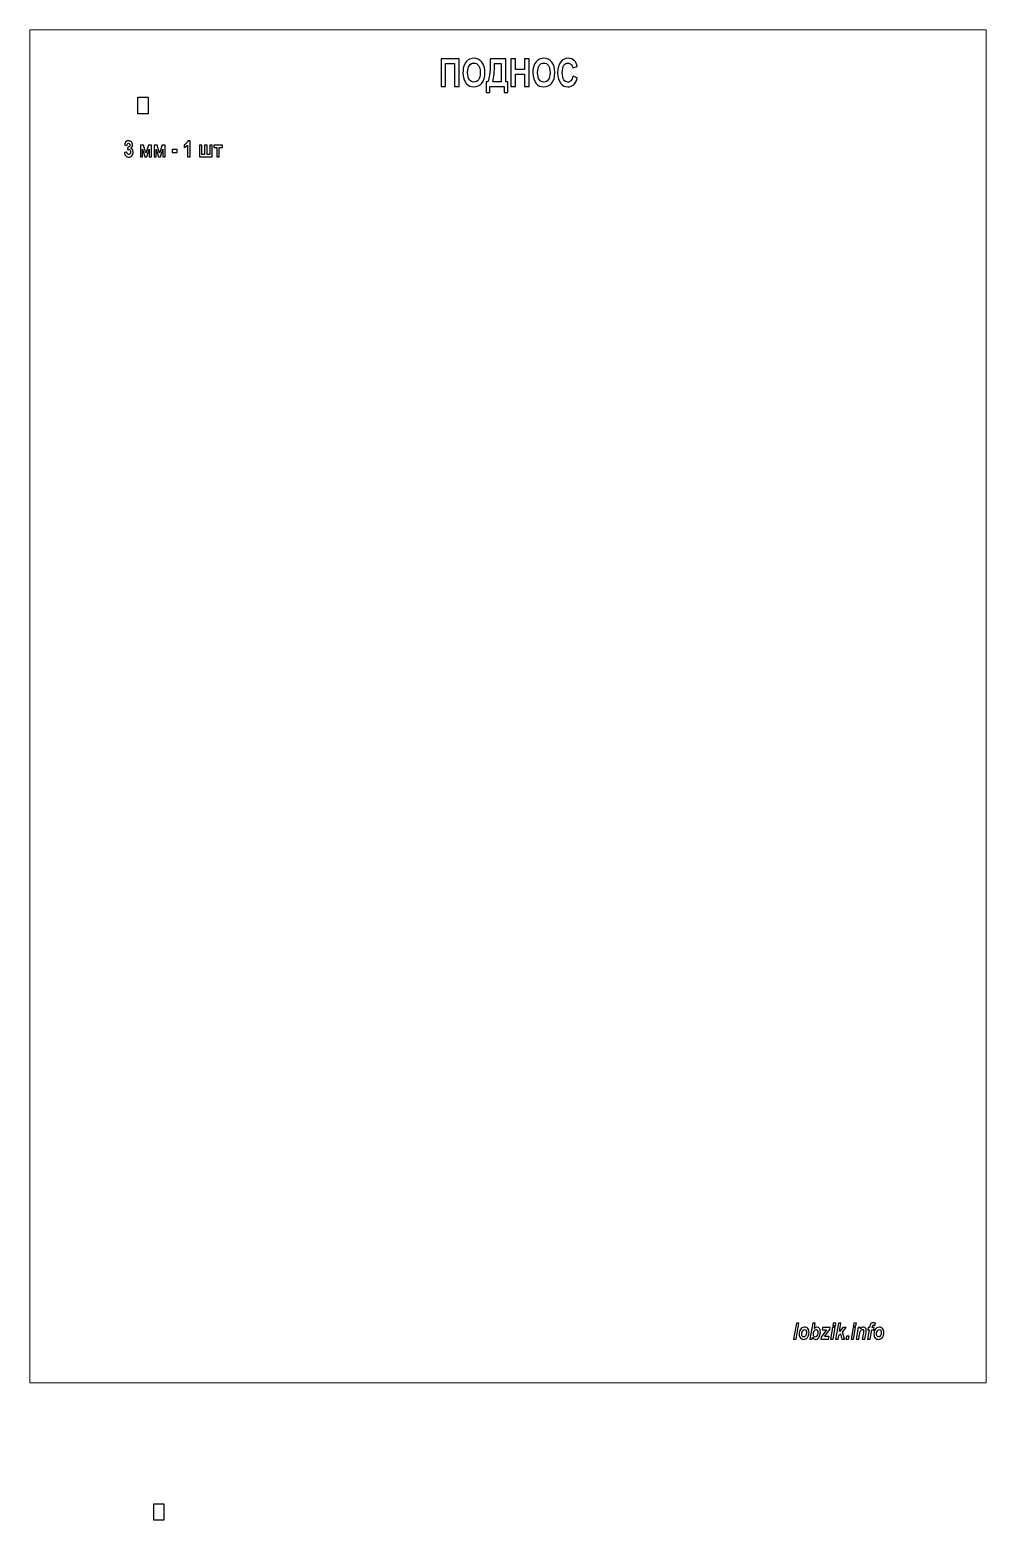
# Model space of a CAD drawing. Header units: centimetres. Extents: x -48.8 to 50.1, y -17.9 to 14.9.
# Drawn here: x -10.5 to 10.5, y -17.86 to 14.85 of the extents above; entities that cross this region are included whole.
import ezdxf

# ---------------------------------------------------------------- set-up
doc = ezdxf.new("R2010")
doc.units = ezdxf.units.CM
doc.header["$MEASUREMENT"] = 0
doc.header["$XCLIPFRAME"] = 0
doc.layers.add('layer 1', color=7, linetype='Continuous')
picture_1 = doc.add_image_def('image1.jpg', size_in_pixel=(1155, 1887))
picture_2 = doc.add_image_def('image2.jpg', size_in_pixel=(1155, 1874))

msp = doc.modelspace()

# ---------------------------------------------------------------- linework, layer by layer
at = {"layer": 'layer 1', "color": 250, "lineweight": 9}
msp.add_lwpolyline([(-10.49995, -14.84998), (10.50005, -14.84998), (10.50005, 14.85002), (-10.49995, 14.85002), (-10.49995, -14.84998)], close=True, dxfattribs=at)
at = {"layer": 'layer 1', "color": 250}
for points, knots in [([(-1.36987, 13.60807), (-1.36987, 13.60807), (-1.46991, 13.60807), (-1.46991, 13.60807), (-1.46991, 13.60807), (-1.46991, 13.60807), (-1.46991, 14.21414), (-1.46991, 14.21414), (-1.46991, 14.21414), (-1.46991, 14.21414), (-1.07297, 14.21414), (-1.07297, 14.21414), (-1.07297, 14.21414), (-1.07297, 14.21414), (-1.07297, 13.60807), (-1.07297, 13.60807), (-1.07297, 13.60807), (-1.07297, 13.60807), (-1.17259, 13.60807), (-1.17259, 13.60807), (-1.17259, 13.60807), (-1.17259, 13.60807), (-1.17259, 14.11197), (-1.17259, 14.11197), (-1.17259, 14.11197), (-1.17259, 14.11197), (-1.36987, 14.11197), (-1.36987, 14.11197), (-1.36987, 14.11197), (-1.36987, 14.11197), (-1.36987, 13.60807), (-1.36987, 13.60807)], [0, 0, 0, 0, 0.125, 0.125, 0.125, 0.125, 0.25, 0.25, 0.25, 0.25, 0.375, 0.375, 0.375, 0.375, 0.5, 0.5, 0.5, 0.5, 0.625, 0.625, 0.625, 0.625, 0.75, 0.75, 0.75, 0.75, 0.875, 0.875, 0.875, 0.875, 1, 1, 1, 1]), ([(-0.98986, 13.90736), (-0.98986, 13.97961), (-0.97928, 14.03902), (-0.95783, 14.08573), (-0.95783, 14.08573), (-0.93652, 14.13243), (-0.90858, 14.16729), (-0.87415, 14.19015), (-0.87415, 14.19015), (-0.83972, 14.21301), (-0.79795, 14.22444), (-0.74884, 14.22444), (-0.74884, 14.22444), (-0.67772, 14.22444), (-0.61987, 14.19735), (-0.575, 14.14302), (-0.575, 14.14302), (-0.53026, 14.08869), (-0.50783, 14.01136), (-0.50783, 13.91103), (-0.50783, 13.91103), (-0.50783, 13.80972), (-0.53153, 13.73041), (-0.57895, 13.6734), (-0.57895, 13.6734), (-0.62057, 13.62289), (-0.67702, 13.59777), (-0.74842, 13.59777), (-0.74842, 13.59777), (-0.82039, 13.59777), (-0.87711, 13.62275), (-0.91874, 13.67256), (-0.91874, 13.67256), (-0.96615, 13.72957), (-0.98986, 13.80788), (-0.98986, 13.90736)], [0, 0, 0, 0, 0.11111111, 0.11111111, 0.11111111, 0.11111111, 0.22222222, 0.22222222, 0.22222222, 0.22222222, 0.33333333, 0.33333333, 0.33333333, 0.33333333, 0.44444444, 0.44444444, 0.44444444, 0.44444444, 0.55555556, 0.55555556, 0.55555556, 0.55555556, 0.66666667, 0.66666667, 0.66666667, 0.66666667, 0.77777778, 0.77777778, 0.77777778, 0.77777778, 0.88888889, 0.88888889, 0.88888889, 0.88888889, 1, 1, 1, 1]), ([(-0.88657, 13.91146), (-0.88657, 13.84175), (-0.8733, 13.78954), (-0.84691, 13.75468), (-0.84691, 13.75468), (-0.82039, 13.71983), (-0.78765, 13.70233), (-0.74842, 13.70233), (-0.74842, 13.70233), (-0.70905, 13.70233), (-0.67645, 13.71969), (-0.65049, 13.75426), (-0.65049, 13.75426), (-0.62453, 13.78883), (-0.61168, 13.84189), (-0.61168, 13.91357), (-0.61168, 13.91357), (-0.61168, 13.98385), (-0.62424, 14.03577), (-0.6495, 14.0695), (-0.6495, 14.0695), (-0.67462, 14.10308), (-0.70764, 14.11988), (-0.74842, 14.11988), (-0.74842, 14.11988), (-0.7892, 14.11988), (-0.8225, 14.10294), (-0.84804, 14.06908), (-0.84804, 14.06908), (-0.87373, 14.03507), (-0.88657, 13.98258), (-0.88657, 13.91146)], [0, 0, 0, 0, 0.125, 0.125, 0.125, 0.125, 0.25, 0.25, 0.25, 0.25, 0.375, 0.375, 0.375, 0.375, 0.5, 0.5, 0.5, 0.5, 0.625, 0.625, 0.625, 0.625, 0.75, 0.75, 0.75, 0.75, 0.875, 0.875, 0.875, 0.875, 1, 1, 1, 1]), ([(-0.04654, 13.71066), (-0.04654, 13.71066), (-0.0035, 13.71066), (-0.0035, 13.71066), (-0.0035, 13.71066), (-0.0035, 13.71066), (-0.0035, 13.47613), (-0.0035, 13.47613), (-0.0035, 13.47613), (-0.0035, 13.47613), (-0.08577, 13.47613), (-0.08577, 13.47613), (-0.08577, 13.47613), (-0.08577, 13.47613), (-0.08577, 13.60807), (-0.08577, 13.60807), (-0.08577, 13.60807), (-0.08577, 13.60807), (-0.3996, 13.60807), (-0.3996, 13.60807), (-0.3996, 13.60807), (-0.3996, 13.60807), (-0.3996, 13.47613), (-0.3996, 13.47613), (-0.3996, 13.47613), (-0.3996, 13.47613), (-0.48186, 13.47613), (-0.48186, 13.47613), (-0.48186, 13.47613), (-0.48186, 13.47613), (-0.48186, 13.71066), (-0.48186, 13.71066), (-0.48186, 13.71066), (-0.48186, 13.71066), (-0.44052, 13.71066), (-0.44052, 13.71066), (-0.44052, 13.71066), (-0.42429, 13.75299), (-0.41173, 13.80435), (-0.40284, 13.86433), (-0.40284, 13.86433), (-0.39409, 13.92444), (-0.38958, 14.01404), (-0.38958, 14.13314), (-0.38958, 14.13314), (-0.38958, 14.13314), (-0.38958, 14.21414), (-0.38958, 14.21414), (-0.38958, 14.21414), (-0.38958, 14.21414), (-0.04654, 14.21414), (-0.04654, 14.21414), (-0.04654, 14.21414), (-0.04654, 14.21414), (-0.04654, 13.71066), (-0.04654, 13.71066)], [0, 0, 0, 0, 0.07142857, 0.07142857, 0.07142857, 0.07142857, 0.14285714, 0.14285714, 0.14285714, 0.14285714, 0.21428571, 0.21428571, 0.21428571, 0.21428571, 0.28571429, 0.28571429, 0.28571429, 0.28571429, 0.35714286, 0.35714286, 0.35714286, 0.35714286, 0.42857143, 0.42857143, 0.42857143, 0.42857143, 0.5, 0.5, 0.5, 0.5, 0.57142857, 0.57142857, 0.57142857, 0.57142857, 0.64285714, 0.64285714, 0.64285714, 0.64285714, 0.71428571, 0.71428571, 0.71428571, 0.71428571, 0.78571429, 0.78571429, 0.78571429, 0.78571429, 0.85714286, 0.85714286, 0.85714286, 0.85714286, 0.92857143, 0.92857143, 0.92857143, 0.92857143, 1, 1, 1, 1]), ([(-0.14659, 14.11197), (-0.14659, 14.11197), (-0.29461, 14.11197), (-0.29461, 14.11197), (-0.29461, 14.11197), (-0.29461, 13.93319), (-0.30816, 13.79927), (-0.33553, 13.71066), (-0.33553, 13.71066), (-0.33553, 13.71066), (-0.14659, 13.71066), (-0.14659, 13.71066), (-0.14659, 13.71066), (-0.14659, 13.71066), (-0.14659, 14.11197), (-0.14659, 14.11197)], [0, 0, 0, 0, 0.25, 0.25, 0.25, 0.25, 0.5, 0.5, 0.5, 0.5, 0.75, 0.75, 0.75, 0.75, 1, 1, 1, 1]), ([(0.06508, 13.60807), (0.06508, 13.60807), (0.06508, 14.21414), (0.06508, 14.21414), (0.06508, 14.21414), (0.06508, 14.21414), (0.16513, 14.21414), (0.16513, 14.21414), (0.16513, 14.21414), (0.16513, 14.21414), (0.16513, 13.97566), (0.16513, 13.97566), (0.16513, 13.97566), (0.16513, 13.97566), (0.36198, 13.97566), (0.36198, 13.97566), (0.36198, 13.97566), (0.36198, 13.97566), (0.36198, 14.21414), (0.36198, 14.21414), (0.36198, 14.21414), (0.36198, 14.21414), (0.46245, 14.21414), (0.46245, 14.21414), (0.46245, 14.21414), (0.46245, 14.21414), (0.46245, 13.60807), (0.46245, 13.60807), (0.46245, 13.60807), (0.46245, 13.60807), (0.36198, 13.60807), (0.36198, 13.60807), (0.36198, 13.60807), (0.36198, 13.60807), (0.36198, 13.87307), (0.36198, 13.87307), (0.36198, 13.87307), (0.36198, 13.87307), (0.16513, 13.87307), (0.16513, 13.87307), (0.16513, 13.87307), (0.16513, 13.87307), (0.16513, 13.60807), (0.16513, 13.60807), (0.16513, 13.60807), (0.16513, 13.60807), (0.06508, 13.60807), (0.06508, 13.60807)], [0, 0, 0, 0, 0.08333333, 0.08333333, 0.08333333, 0.08333333, 0.16666667, 0.16666667, 0.16666667, 0.16666667, 0.25, 0.25, 0.25, 0.25, 0.33333333, 0.33333333, 0.33333333, 0.33333333, 0.41666667, 0.41666667, 0.41666667, 0.41666667, 0.5, 0.5, 0.5, 0.5, 0.58333333, 0.58333333, 0.58333333, 0.58333333, 0.66666667, 0.66666667, 0.66666667, 0.66666667, 0.75, 0.75, 0.75, 0.75, 0.83333333, 0.83333333, 0.83333333, 0.83333333, 0.91666667, 0.91666667, 0.91666667, 0.91666667, 1, 1, 1, 1]), ([(0.54598, 13.90736), (0.54598, 13.97961), (0.55656, 14.03902), (0.57801, 14.08573), (0.57801, 14.08573), (0.59932, 14.13243), (0.62726, 14.16729), (0.66169, 14.19015), (0.66169, 14.19015), (0.69612, 14.21301), (0.73789, 14.22444), (0.787, 14.22444), (0.787, 14.22444), (0.85812, 14.22444), (0.91597, 14.19735), (0.96084, 14.14302), (0.96084, 14.14302), (1.00558, 14.08869), (1.02801, 14.01136), (1.02801, 13.91103), (1.02801, 13.91103), (1.02801, 13.80972), (1.00431, 13.73041), (0.95689, 13.6734), (0.95689, 13.6734), (0.91527, 13.62289), (0.85882, 13.59777), (0.78742, 13.59777), (0.78742, 13.59777), (0.71545, 13.59777), (0.65873, 13.62275), (0.6171, 13.67256), (0.6171, 13.67256), (0.56969, 13.72957), (0.54598, 13.80788), (0.54598, 13.90736)], [0, 0, 0, 0, 0.11111111, 0.11111111, 0.11111111, 0.11111111, 0.22222222, 0.22222222, 0.22222222, 0.22222222, 0.33333333, 0.33333333, 0.33333333, 0.33333333, 0.44444444, 0.44444444, 0.44444444, 0.44444444, 0.55555556, 0.55555556, 0.55555556, 0.55555556, 0.66666667, 0.66666667, 0.66666667, 0.66666667, 0.77777778, 0.77777778, 0.77777778, 0.77777778, 0.88888889, 0.88888889, 0.88888889, 0.88888889, 1, 1, 1, 1]), ([(0.64927, 13.91146), (0.64927, 13.84175), (0.66254, 13.78954), (0.68893, 13.75468), (0.68893, 13.75468), (0.71545, 13.71983), (0.74819, 13.70233), (0.78742, 13.70233), (0.78742, 13.70233), (0.82679, 13.70233), (0.85939, 13.71969), (0.88535, 13.75426), (0.88535, 13.75426), (0.91131, 13.78883), (0.92416, 13.84189), (0.92416, 13.91357), (0.92416, 13.91357), (0.92416, 13.98385), (0.9116, 14.03577), (0.88634, 14.0695), (0.88634, 14.0695), (0.86122, 14.10308), (0.8282, 14.11988), (0.78742, 14.11988), (0.78742, 14.11988), (0.74664, 14.11988), (0.71334, 14.10294), (0.6878, 14.06908), (0.6878, 14.06908), (0.66211, 14.03507), (0.64927, 13.98258), (0.64927, 13.91146)], [0, 0, 0, 0, 0.125, 0.125, 0.125, 0.125, 0.25, 0.25, 0.25, 0.25, 0.375, 0.375, 0.375, 0.375, 0.5, 0.5, 0.5, 0.5, 0.625, 0.625, 0.625, 0.625, 0.75, 0.75, 0.75, 0.75, 0.875, 0.875, 0.875, 0.875, 1, 1, 1, 1]), ([(1.42439, 13.83088), (1.42439, 13.83088), (1.52162, 13.79335), (1.52162, 13.79335), (1.52162, 13.79335), (1.50638, 13.72547), (1.48126, 13.67594), (1.44598, 13.64462), (1.44598, 13.64462), (1.4107, 13.61343), (1.36724, 13.59777), (1.31574, 13.59777), (1.31574, 13.59777), (1.25097, 13.59777), (1.19847, 13.62275), (1.15826, 13.67256), (1.15826, 13.67256), (1.11183, 13.73013), (1.08869, 13.80788), (1.08869, 13.90567), (1.08869, 13.90567), (1.08869, 14.0091), (1.11197, 14.08996), (1.15868, 14.14838), (1.15868, 14.14838), (1.19918, 14.19904), (1.25351, 14.22444), (1.32194, 14.22444), (1.32194, 14.22444), (1.37754, 14.22444), (1.42411, 14.20539), (1.46164, 14.16743), (1.46164, 14.16743), (1.48831, 14.14034), (1.50793, 14.10026), (1.52035, 14.04706), (1.52035, 14.04706), (1.52035, 14.04706), (1.42114, 14.01814), (1.42114, 14.01814), (1.42114, 14.01814), (1.41479, 14.05101), (1.40224, 14.07613), (1.38333, 14.09363), (1.38333, 14.09363), (1.36442, 14.11113), (1.34212, 14.11988), (1.31658, 14.11988), (1.31658, 14.11988), (1.27989, 14.11988), (1.24998, 14.10393), (1.22684, 14.0719), (1.22684, 14.0719), (1.20369, 14.04001), (1.19212, 13.98723), (1.19212, 13.91357), (1.19212, 13.91357), (1.19212, 13.83723), (1.20341, 13.78291), (1.22599, 13.75073), (1.22599, 13.75073), (1.24857, 13.71842), (1.27792, 13.70233), (1.31404, 13.70233), (1.31404, 13.70233), (1.34057, 13.70233), (1.36343, 13.71263), (1.38262, 13.73309), (1.38262, 13.73309), (1.40195, 13.7537), (1.41592, 13.78629), (1.42439, 13.83088)], [0, 0, 0, 0, 0.05555556, 0.05555556, 0.05555556, 0.05555556, 0.11111111, 0.11111111, 0.11111111, 0.11111111, 0.16666667, 0.16666667, 0.16666667, 0.16666667, 0.22222222, 0.22222222, 0.22222222, 0.22222222, 0.27777778, 0.27777778, 0.27777778, 0.27777778, 0.33333333, 0.33333333, 0.33333333, 0.33333333, 0.38888889, 0.38888889, 0.38888889, 0.38888889, 0.44444444, 0.44444444, 0.44444444, 0.44444444, 0.5, 0.5, 0.5, 0.5, 0.55555556, 0.55555556, 0.55555556, 0.55555556, 0.61111111, 0.61111111, 0.61111111, 0.61111111, 0.66666667, 0.66666667, 0.66666667, 0.66666667, 0.72222222, 0.72222222, 0.72222222, 0.72222222, 0.77777778, 0.77777778, 0.77777778, 0.77777778, 0.83333333, 0.83333333, 0.83333333, 0.83333333, 0.88888889, 0.88888889, 0.88888889, 0.88888889, 0.94444444, 0.94444444, 0.94444444, 0.94444444, 1, 1, 1, 1]), ([(-8.42374, 12.15517), (-8.42374, 12.15517), (-8.36999, 12.16307), (-8.36999, 12.16307), (-8.36999, 12.16307), (-8.36859, 12.14636), (-8.36398, 12.1336), (-8.35624, 12.1248), (-8.35624, 12.1248), (-8.3485, 12.11591), (-8.33945, 12.11146), (-8.32899, 12.11146), (-8.32899, 12.11146), (-8.31755, 12.11146), (-8.30792, 12.11673), (-8.30002, 12.12718), (-8.30002, 12.12718), (-8.2922, 12.13764), (-8.28825, 12.15213), (-8.28825, 12.17056), (-8.28825, 12.17056), (-8.28825, 12.18777), (-8.29203, 12.20127), (-8.29961, 12.21106), (-8.29961, 12.21106), (-8.3071, 12.22086), (-8.31632, 12.2258), (-8.3271, 12.2258), (-8.3271, 12.2258), (-8.33418, 12.2258), (-8.34258, 12.22415), (-8.35237, 12.22078), (-8.35237, 12.22078), (-8.35237, 12.22078), (-8.34636, 12.27593), (-8.34636, 12.27593), (-8.34636, 12.27593), (-8.33204, 12.27568), (-8.32068, 12.27947), (-8.31237, 12.28754), (-8.31237, 12.28754), (-8.30414, 12.2956), (-8.30002, 12.30688), (-8.30002, 12.32153), (-8.30002, 12.32153), (-8.30002, 12.3338), (-8.30307, 12.34335), (-8.30899, 12.35026), (-8.30899, 12.35026), (-8.31492, 12.35718), (-8.32257, 12.36063), (-8.33188, 12.36063), (-8.33188, 12.36063), (-8.34118, 12.36063), (-8.34933, 12.3566), (-8.35616, 12.3487), (-8.35616, 12.3487), (-8.36299, 12.34071), (-8.36703, 12.32894), (-8.36834, 12.31338), (-8.36834, 12.31338), (-8.36834, 12.31338), (-8.41971, 12.32392), (-8.41971, 12.32392), (-8.41971, 12.32392), (-8.41436, 12.35627), (-8.40399, 12.37973), (-8.38859, 12.39438), (-8.38859, 12.39438), (-8.37312, 12.40904), (-8.35369, 12.41636), (-8.33023, 12.41636), (-8.33023, 12.41636), (-8.30381, 12.41636), (-8.2829, 12.4069), (-8.26742, 12.38813), (-8.26742, 12.38813), (-8.25186, 12.36928), (-8.24413, 12.34845), (-8.24413, 12.32565), (-8.24413, 12.32565), (-8.24413, 12.31017), (-8.24758, 12.29626), (-8.25458, 12.28391), (-8.25458, 12.28391), (-8.26158, 12.27157), (-8.27211, 12.2607), (-8.28611, 12.2514), (-8.28611, 12.2514), (-8.26981, 12.24704), (-8.25664, 12.23749), (-8.24643, 12.22267), (-8.24643, 12.22267), (-8.23622, 12.20785), (-8.23112, 12.18941), (-8.23112, 12.16719), (-8.23112, 12.16719), (-8.23112, 12.13492), (-8.24067, 12.10817), (-8.25993, 12.08701), (-8.25993, 12.08701), (-8.27911, 12.06586), (-8.302, 12.05532), (-8.3285, 12.05532), (-8.3285, 12.05532), (-8.35394, 12.05532), (-8.37542, 12.06421), (-8.39304, 12.08207), (-8.39304, 12.08207), (-8.41065, 12.09994), (-8.42086, 12.1243), (-8.42374, 12.15517)], [0, 0, 0, 0, 0.03571429, 0.03571429, 0.03571429, 0.03571429, 0.07142857, 0.07142857, 0.07142857, 0.07142857, 0.10714286, 0.10714286, 0.10714286, 0.10714286, 0.14285714, 0.14285714, 0.14285714, 0.14285714, 0.17857143, 0.17857143, 0.17857143, 0.17857143, 0.21428571, 0.21428571, 0.21428571, 0.21428571, 0.25, 0.25, 0.25, 0.25, 0.28571429, 0.28571429, 0.28571429, 0.28571429, 0.32142857, 0.32142857, 0.32142857, 0.32142857, 0.35714286, 0.35714286, 0.35714286, 0.35714286, 0.39285714, 0.39285714, 0.39285714, 0.39285714, 0.42857143, 0.42857143, 0.42857143, 0.42857143, 0.46428571, 0.46428571, 0.46428571, 0.46428571, 0.5, 0.5, 0.5, 0.5, 0.53571429, 0.53571429, 0.53571429, 0.53571429, 0.57142857, 0.57142857, 0.57142857, 0.57142857, 0.60714286, 0.60714286, 0.60714286, 0.60714286, 0.64285714, 0.64285714, 0.64285714, 0.64285714, 0.67857143, 0.67857143, 0.67857143, 0.67857143, 0.71428571, 0.71428571, 0.71428571, 0.71428571, 0.75, 0.75, 0.75, 0.75, 0.78571429, 0.78571429, 0.78571429, 0.78571429, 0.82142857, 0.82142857, 0.82142857, 0.82142857, 0.85714286, 0.85714286, 0.85714286, 0.85714286, 0.89285714, 0.89285714, 0.89285714, 0.89285714, 0.92857143, 0.92857143, 0.92857143, 0.92857143, 0.96428571, 0.96428571, 0.96428571, 0.96428571, 1, 1, 1, 1]), ([(-8.07052, 12.06133), (-8.07052, 12.06133), (-8.07052, 12.31717), (-8.07052, 12.31717), (-8.07052, 12.31717), (-8.07052, 12.31717), (-8.00129, 12.31717), (-8.00129, 12.31717), (-8.00129, 12.31717), (-8.00129, 12.31717), (-7.94943, 12.13895), (-7.94943, 12.13895), (-7.94943, 12.13895), (-7.94943, 12.13895), (-7.89667, 12.31717), (-7.89667, 12.31717), (-7.89667, 12.31717), (-7.89667, 12.31717), (-7.82793, 12.31717), (-7.82793, 12.31717), (-7.82793, 12.31717), (-7.82793, 12.31717), (-7.82793, 12.06133), (-7.82793, 12.06133), (-7.82793, 12.06133), (-7.82793, 12.06133), (-7.87592, 12.06133), (-7.87592, 12.06133), (-7.87592, 12.06133), (-7.87592, 12.06133), (-7.87592, 12.22967), (-7.87592, 12.22967), (-7.87592, 12.22967), (-7.87592, 12.22967), (-7.92679, 12.06133), (-7.92679, 12.06133), (-7.92679, 12.06133), (-7.92679, 12.06133), (-7.97429, 12.06133), (-7.97429, 12.06133), (-7.97429, 12.06133), (-7.97429, 12.06133), (-8.02253, 12.22967), (-8.02253, 12.22967), (-8.02253, 12.22967), (-8.02253, 12.22967), (-8.02253, 12.06133), (-8.02253, 12.06133), (-8.02253, 12.06133), (-8.02253, 12.06133), (-8.07052, 12.06133), (-8.07052, 12.06133)], [0, 0, 0, 0, 0.07692308, 0.07692308, 0.07692308, 0.07692308, 0.15384615, 0.15384615, 0.15384615, 0.15384615, 0.23076923, 0.23076923, 0.23076923, 0.23076923, 0.30769231, 0.30769231, 0.30769231, 0.30769231, 0.38461538, 0.38461538, 0.38461538, 0.38461538, 0.46153846, 0.46153846, 0.46153846, 0.46153846, 0.53846154, 0.53846154, 0.53846154, 0.53846154, 0.61538462, 0.61538462, 0.61538462, 0.61538462, 0.69230769, 0.69230769, 0.69230769, 0.69230769, 0.76923077, 0.76923077, 0.76923077, 0.76923077, 0.84615385, 0.84615385, 0.84615385, 0.84615385, 0.92307692, 0.92307692, 0.92307692, 0.92307692, 1, 1, 1, 1]), ([(-7.77072, 12.06133), (-7.77072, 12.06133), (-7.77072, 12.31717), (-7.77072, 12.31717), (-7.77072, 12.31717), (-7.77072, 12.31717), (-7.70149, 12.31717), (-7.70149, 12.31717), (-7.70149, 12.31717), (-7.70149, 12.31717), (-7.64963, 12.13895), (-7.64963, 12.13895), (-7.64963, 12.13895), (-7.64963, 12.13895), (-7.59687, 12.31717), (-7.59687, 12.31717), (-7.59687, 12.31717), (-7.59687, 12.31717), (-7.52813, 12.31717), (-7.52813, 12.31717), (-7.52813, 12.31717), (-7.52813, 12.31717), (-7.52813, 12.06133), (-7.52813, 12.06133), (-7.52813, 12.06133), (-7.52813, 12.06133), (-7.57612, 12.06133), (-7.57612, 12.06133), (-7.57612, 12.06133), (-7.57612, 12.06133), (-7.57612, 12.22967), (-7.57612, 12.22967), (-7.57612, 12.22967), (-7.57612, 12.22967), (-7.62699, 12.06133), (-7.62699, 12.06133), (-7.62699, 12.06133), (-7.62699, 12.06133), (-7.67449, 12.06133), (-7.67449, 12.06133), (-7.67449, 12.06133), (-7.67449, 12.06133), (-7.72273, 12.22967), (-7.72273, 12.22967), (-7.72273, 12.22967), (-7.72273, 12.22967), (-7.72273, 12.06133), (-7.72273, 12.06133), (-7.72273, 12.06133), (-7.72273, 12.06133), (-7.77072, 12.06133), (-7.77072, 12.06133)], [0, 0, 0, 0, 0.07692308, 0.07692308, 0.07692308, 0.07692308, 0.15384615, 0.15384615, 0.15384615, 0.15384615, 0.23076923, 0.23076923, 0.23076923, 0.23076923, 0.30769231, 0.30769231, 0.30769231, 0.30769231, 0.38461538, 0.38461538, 0.38461538, 0.38461538, 0.46153846, 0.46153846, 0.46153846, 0.46153846, 0.53846154, 0.53846154, 0.53846154, 0.53846154, 0.61538462, 0.61538462, 0.61538462, 0.61538462, 0.69230769, 0.69230769, 0.69230769, 0.69230769, 0.76923077, 0.76923077, 0.76923077, 0.76923077, 0.84615385, 0.84615385, 0.84615385, 0.84615385, 0.92307692, 0.92307692, 0.92307692, 0.92307692, 1, 1, 1, 1]), ([(-7.37617, 12.15566), (-7.37617, 12.15566), (-7.37617, 12.22341), (-7.37617, 12.22341), (-7.37617, 12.22341), (-7.37617, 12.22341), (-7.26694, 12.22341), (-7.26694, 12.22341), (-7.26694, 12.22341), (-7.26694, 12.22341), (-7.26694, 12.15566), (-7.26694, 12.15566), (-7.26694, 12.15566), (-7.26694, 12.15566), (-7.37617, 12.15566), (-7.37617, 12.15566)], [0, 0, 0, 0, 0.25, 0.25, 0.25, 0.25, 0.5, 0.5, 0.5, 0.5, 0.75, 0.75, 0.75, 0.75, 1, 1, 1, 1]), ([(-6.98204, 12.06133), (-6.98204, 12.06133), (-7.03752, 12.06133), (-7.03752, 12.06133), (-7.03752, 12.06133), (-7.03752, 12.06133), (-7.03752, 12.31676), (-7.03752, 12.31676), (-7.03752, 12.31676), (-7.05827, 12.29338), (-7.08222, 12.27626), (-7.10939, 12.26539), (-7.10939, 12.26539), (-7.10939, 12.26539), (-7.10939, 12.32688), (-7.10939, 12.32688), (-7.10939, 12.32688), (-7.09399, 12.33314), (-7.07802, 12.34433), (-7.0614, 12.36047), (-7.0614, 12.36047), (-7.04485, 12.37669), (-7.03341, 12.39529), (-7.02691, 12.41636), (-7.02691, 12.41636), (-7.02691, 12.41636), (-6.98204, 12.41636), (-6.98204, 12.41636), (-6.98204, 12.41636), (-6.98204, 12.41636), (-6.98204, 12.06133), (-6.98204, 12.06133)], [0, 0, 0, 0, 0.125, 0.125, 0.125, 0.125, 0.25, 0.25, 0.25, 0.25, 0.375, 0.375, 0.375, 0.375, 0.5, 0.5, 0.5, 0.5, 0.625, 0.625, 0.625, 0.625, 0.75, 0.75, 0.75, 0.75, 0.875, 0.875, 0.875, 0.875, 1, 1, 1, 1]), ([(-6.77592, 12.06133), (-6.77592, 12.06133), (-6.77592, 12.31717), (-6.77592, 12.31717), (-6.77592, 12.31717), (-6.77592, 12.31717), (-6.72019, 12.31717), (-6.72019, 12.31717), (-6.72019, 12.31717), (-6.72019, 12.31717), (-6.72019, 12.11607), (-6.72019, 12.11607), (-6.72019, 12.11607), (-6.72019, 12.11607), (-6.66282, 12.11607), (-6.66282, 12.11607), (-6.66282, 12.11607), (-6.66282, 12.11607), (-6.66282, 12.31717), (-6.66282, 12.31717), (-6.66282, 12.31717), (-6.66282, 12.31717), (-6.60709, 12.31717), (-6.60709, 12.31717), (-6.60709, 12.31717), (-6.60709, 12.31717), (-6.60709, 12.11607), (-6.60709, 12.11607), (-6.60709, 12.11607), (-6.60709, 12.11607), (-6.54922, 12.11607), (-6.54922, 12.11607), (-6.54922, 12.11607), (-6.54922, 12.11607), (-6.54922, 12.31717), (-6.54922, 12.31717), (-6.54922, 12.31717), (-6.54922, 12.31717), (-6.49349, 12.31717), (-6.49349, 12.31717), (-6.49349, 12.31717), (-6.49349, 12.31717), (-6.49349, 12.06133), (-6.49349, 12.06133), (-6.49349, 12.06133), (-6.49349, 12.06133), (-6.77592, 12.06133), (-6.77592, 12.06133)], [0, 0, 0, 0, 0.08333333, 0.08333333, 0.08333333, 0.08333333, 0.16666667, 0.16666667, 0.16666667, 0.16666667, 0.25, 0.25, 0.25, 0.25, 0.33333333, 0.33333333, 0.33333333, 0.33333333, 0.41666667, 0.41666667, 0.41666667, 0.41666667, 0.5, 0.5, 0.5, 0.5, 0.58333333, 0.58333333, 0.58333333, 0.58333333, 0.66666667, 0.66666667, 0.66666667, 0.66666667, 0.75, 0.75, 0.75, 0.75, 0.83333333, 0.83333333, 0.83333333, 0.83333333, 0.91666667, 0.91666667, 0.91666667, 0.91666667, 1, 1, 1, 1]), ([(-6.46188, 12.26391), (-6.46188, 12.26391), (-6.46188, 12.31717), (-6.46188, 12.31717), (-6.46188, 12.31717), (-6.46188, 12.31717), (-6.27164, 12.31717), (-6.27164, 12.31717), (-6.27164, 12.31717), (-6.27164, 12.31717), (-6.27164, 12.26391), (-6.27164, 12.26391), (-6.27164, 12.26391), (-6.27164, 12.26391), (-6.3389, 12.26391), (-6.3389, 12.26391), (-6.3389, 12.26391), (-6.3389, 12.26391), (-6.3389, 12.06133), (-6.3389, 12.06133), (-6.3389, 12.06133), (-6.3389, 12.06133), (-6.39462, 12.06133), (-6.39462, 12.06133), (-6.39462, 12.06133), (-6.39462, 12.06133), (-6.39462, 12.26391), (-6.39462, 12.26391), (-6.39462, 12.26391), (-6.39462, 12.26391), (-6.46188, 12.26391), (-6.46188, 12.26391)], [0, 0, 0, 0, 0.125, 0.125, 0.125, 0.125, 0.25, 0.25, 0.25, 0.25, 0.375, 0.375, 0.375, 0.375, 0.5, 0.5, 0.5, 0.5, 0.625, 0.625, 0.625, 0.625, 0.75, 0.75, 0.75, 0.75, 0.875, 0.875, 0.875, 0.875, 1, 1, 1, 1]), ([(6.27094, -13.88952), (6.27094, -13.88952), (6.33152, -13.53598), (6.33152, -13.53598), (6.33152, -13.53598), (6.33152, -13.53598), (6.3884, -13.53598), (6.3884, -13.53598), (6.3884, -13.53598), (6.3884, -13.53598), (6.32765, -13.88952), (6.32765, -13.88952), (6.32765, -13.88952), (6.32765, -13.88952), (6.27094, -13.88952), (6.27094, -13.88952)], [0, 0, 0, 0, 0.25, 0.25, 0.25, 0.25, 0.5, 0.5, 0.5, 0.5, 0.75, 0.75, 0.75, 0.75, 1, 1, 1, 1]), ([(6.39226, -13.78317), (6.39226, -13.74119), (6.40173, -13.70555), (6.42074, -13.67608), (6.42074, -13.67608), (6.44173, -13.64381), (6.47227, -13.6276), (6.51211, -13.6276), (6.51211, -13.6276), (6.54199, -13.6276), (6.56586, -13.63772), (6.58364, -13.65797), (6.58364, -13.65797), (6.60134, -13.6783), (6.61023, -13.70646), (6.61023, -13.74267), (6.61023, -13.74267), (6.61023, -13.78506), (6.5992, -13.82112), (6.57706, -13.85083), (6.57706, -13.85083), (6.555, -13.88047), (6.5261, -13.89528), (6.49038, -13.89528), (6.49038, -13.89528), (6.46132, -13.89528), (6.4377, -13.88524), (6.41951, -13.86516), (6.41951, -13.86516), (6.40132, -13.84507), (6.39226, -13.81774), (6.39226, -13.78317)], [0, 0, 0, 0, 0.125, 0.125, 0.125, 0.125, 0.25, 0.25, 0.25, 0.25, 0.375, 0.375, 0.375, 0.375, 0.5, 0.5, 0.5, 0.5, 0.625, 0.625, 0.625, 0.625, 0.75, 0.75, 0.75, 0.75, 0.875, 0.875, 0.875, 0.875, 1, 1, 1, 1]), ([(6.55409, -13.7337), (6.55409, -13.71683), (6.55006, -13.70357), (6.54215, -13.69394), (6.54215, -13.69394), (6.53417, -13.68431), (6.52405, -13.67946), (6.51186, -13.67946), (6.51186, -13.67946), (6.50157, -13.67946), (6.49194, -13.683), (6.48289, -13.69007), (6.48289, -13.69007), (6.47392, -13.69715), (6.46601, -13.70942), (6.45926, -13.72695), (6.45926, -13.72695), (6.45252, -13.74448), (6.44914, -13.76268), (6.44914, -13.78144), (6.44914, -13.78144), (6.44914, -13.80062), (6.45334, -13.81552), (6.46157, -13.82606), (6.46157, -13.82606), (6.46988, -13.83667), (6.48009, -13.84203), (6.49235, -13.84203), (6.49235, -13.84203), (6.50775, -13.84203), (6.52084, -13.83379), (6.53162, -13.81741), (6.53162, -13.81741), (6.5466, -13.79494), (6.55409, -13.76704), (6.55409, -13.7337)], [0, 0, 0, 0, 0.11111111, 0.11111111, 0.11111111, 0.11111111, 0.22222222, 0.22222222, 0.22222222, 0.22222222, 0.33333333, 0.33333333, 0.33333333, 0.33333333, 0.44444444, 0.44444444, 0.44444444, 0.44444444, 0.55555556, 0.55555556, 0.55555556, 0.55555556, 0.66666667, 0.66666667, 0.66666667, 0.66666667, 0.77777778, 0.77777778, 0.77777778, 0.77777778, 0.88888889, 0.88888889, 0.88888889, 0.88888889, 1, 1, 1, 1]), ([(6.62957, -13.88952), (6.62957, -13.88952), (6.69007, -13.53598), (6.69007, -13.53598), (6.69007, -13.53598), (6.69007, -13.53598), (6.74703, -13.53598), (6.74703, -13.53598), (6.74703, -13.53598), (6.74703, -13.53598), (6.7267, -13.65419), (6.7267, -13.65419), (6.7267, -13.65419), (6.73781, -13.64406), (6.74777, -13.63707), (6.75666, -13.63328), (6.75666, -13.63328), (6.76547, -13.62949), (6.77493, -13.6276), (6.78506, -13.6276), (6.78506, -13.6276), (6.80712, -13.6276), (6.8249, -13.63657), (6.8384, -13.65443), (6.8384, -13.65443), (6.8519, -13.67221), (6.85865, -13.69872), (6.85865, -13.7337), (6.85865, -13.7337), (6.85865, -13.76572), (6.85338, -13.79453), (6.84284, -13.82021), (6.84284, -13.82021), (6.8323, -13.84581), (6.81913, -13.86474), (6.80317, -13.87701), (6.80317, -13.87701), (6.78728, -13.88919), (6.77115, -13.89528), (6.75468, -13.89528), (6.75468, -13.89528), (6.72464, -13.89528), (6.70258, -13.87931), (6.68842, -13.84729), (6.68842, -13.84729), (6.68842, -13.84729), (6.68118, -13.88952), (6.68118, -13.88952), (6.68118, -13.88952), (6.68118, -13.88952), (6.62957, -13.88952), (6.62957, -13.88952)], [0, 0, 0, 0, 0.07692308, 0.07692308, 0.07692308, 0.07692308, 0.15384615, 0.15384615, 0.15384615, 0.15384615, 0.23076923, 0.23076923, 0.23076923, 0.23076923, 0.30769231, 0.30769231, 0.30769231, 0.30769231, 0.38461538, 0.38461538, 0.38461538, 0.38461538, 0.46153846, 0.46153846, 0.46153846, 0.46153846, 0.53846154, 0.53846154, 0.53846154, 0.53846154, 0.61538462, 0.61538462, 0.61538462, 0.61538462, 0.69230769, 0.69230769, 0.69230769, 0.69230769, 0.76923077, 0.76923077, 0.76923077, 0.76923077, 0.84615385, 0.84615385, 0.84615385, 0.84615385, 0.92307692, 0.92307692, 0.92307692, 0.92307692, 1, 1, 1, 1]), ([(6.70604, -13.78506), (6.70604, -13.8026), (6.71007, -13.81667), (6.71814, -13.82729), (6.71814, -13.82729), (6.72629, -13.83791), (6.73567, -13.84318), (6.74629, -13.84318), (6.74629, -13.84318), (6.75477, -13.84318), (6.76324, -13.83964), (6.77156, -13.83248), (6.77156, -13.83248), (6.77995, -13.82532), (6.78736, -13.81247), (6.79378, -13.79387), (6.79378, -13.79387), (6.8002, -13.77535), (6.80341, -13.75584), (6.80341, -13.73543), (6.80341, -13.73543), (6.80341, -13.71658), (6.79954, -13.70217), (6.79172, -13.69205), (6.79172, -13.69205), (6.7839, -13.68193), (6.7746, -13.67682), (6.7639, -13.67682), (6.7639, -13.67682), (6.74744, -13.67682), (6.73369, -13.68744), (6.72266, -13.70868), (6.72266, -13.70868), (6.71155, -13.72991), (6.70604, -13.75535), (6.70604, -13.78506)], [0, 0, 0, 0, 0.11111111, 0.11111111, 0.11111111, 0.11111111, 0.22222222, 0.22222222, 0.22222222, 0.22222222, 0.33333333, 0.33333333, 0.33333333, 0.33333333, 0.44444444, 0.44444444, 0.44444444, 0.44444444, 0.55555556, 0.55555556, 0.55555556, 0.55555556, 0.66666667, 0.66666667, 0.66666667, 0.66666667, 0.77777778, 0.77777778, 0.77777778, 0.77777778, 0.88888889, 0.88888889, 0.88888889, 0.88888889, 1, 1, 1, 1]), ([(6.86926, -13.88952), (6.86926, -13.88952), (6.87749, -13.84277), (6.87749, -13.84277), (6.87749, -13.84277), (6.87749, -13.84277), (6.99248, -13.68744), (6.99248, -13.68744), (6.99248, -13.68744), (6.99248, -13.68744), (6.89865, -13.68744), (6.89865, -13.68744), (6.89865, -13.68744), (6.89865, -13.68744), (6.90786, -13.63344), (6.90786, -13.63344), (6.90786, -13.63344), (6.90786, -13.63344), (7.07257, -13.63344), (7.07257, -13.63344), (7.07257, -13.63344), (7.07257, -13.63344), (7.06558, -13.67468), (7.06558, -13.67468), (7.06558, -13.67468), (7.06558, -13.67468), (6.9496, -13.83355), (6.9496, -13.83355), (6.9496, -13.83355), (6.9496, -13.83355), (7.0506, -13.83355), (7.0506, -13.83355), (7.0506, -13.83355), (7.0506, -13.83355), (7.04097, -13.88952), (7.04097, -13.88952), (7.04097, -13.88952), (7.04097, -13.88952), (6.86926, -13.88952), (6.86926, -13.88952)], [0, 0, 0, 0, 0.1, 0.1, 0.1, 0.1, 0.2, 0.2, 0.2, 0.2, 0.3, 0.3, 0.3, 0.3, 0.4, 0.4, 0.4, 0.4, 0.5, 0.5, 0.5, 0.5, 0.6, 0.6, 0.6, 0.6, 0.7, 0.7, 0.7, 0.7, 0.8, 0.8, 0.8, 0.8, 0.9, 0.9, 0.9, 0.9, 1, 1, 1, 1]), ([(7.12533, -13.63344), (7.12533, -13.63344), (7.18205, -13.63344), (7.18205, -13.63344), (7.18205, -13.63344), (7.18205, -13.63344), (7.13817, -13.88952), (7.13817, -13.88952), (7.13817, -13.88952), (7.13817, -13.88952), (7.08146, -13.88952), (7.08146, -13.88952), (7.08146, -13.88952), (7.08146, -13.88952), (7.12533, -13.63344), (7.12533, -13.63344)], [0, 0, 0, 0, 0.25, 0.25, 0.25, 0.25, 0.5, 0.5, 0.5, 0.5, 0.75, 0.75, 0.75, 0.75, 1, 1, 1, 1]), ([(7.14204, -13.53598), (7.14204, -13.53598), (7.19892, -13.53598), (7.19892, -13.53598), (7.19892, -13.53598), (7.19892, -13.53598), (7.18806, -13.59871), (7.18806, -13.59871), (7.18806, -13.59871), (7.18806, -13.59871), (7.13142, -13.59871), (7.13142, -13.59871), (7.13142, -13.59871), (7.13142, -13.59871), (7.14204, -13.53598), (7.14204, -13.53598)], [0, 0, 0, 0, 0.25, 0.25, 0.25, 0.25, 0.5, 0.5, 0.5, 0.5, 0.75, 0.75, 0.75, 0.75, 1, 1, 1, 1]), ([(7.19315, -13.88952), (7.19315, -13.88952), (7.25366, -13.53598), (7.25366, -13.53598), (7.25366, -13.53598), (7.25366, -13.53598), (7.31053, -13.53598), (7.31053, -13.53598), (7.31053, -13.53598), (7.31053, -13.53598), (7.27893, -13.71995), (7.27893, -13.71995), (7.27893, -13.71995), (7.27893, -13.71995), (7.35276, -13.63344), (7.35276, -13.63344), (7.35276, -13.63344), (7.35276, -13.63344), (7.42651, -13.63344), (7.42651, -13.63344), (7.42651, -13.63344), (7.42651, -13.63344), (7.34214, -13.72654), (7.34214, -13.72654), (7.34214, -13.72654), (7.34214, -13.72654), (7.38725, -13.88952), (7.38725, -13.88952), (7.38725, -13.88952), (7.38725, -13.88952), (7.33037, -13.88952), (7.33037, -13.88952), (7.33037, -13.88952), (7.33037, -13.88952), (7.3014, -13.77115), (7.3014, -13.77115), (7.3014, -13.77115), (7.3014, -13.77115), (7.26304, -13.81256), (7.26304, -13.81256), (7.26304, -13.81256), (7.26304, -13.81256), (7.24979, -13.88952), (7.24979, -13.88952), (7.24979, -13.88952), (7.24979, -13.88952), (7.19315, -13.88952), (7.19315, -13.88952)], [0, 0, 0, 0, 0.08333333, 0.08333333, 0.08333333, 0.08333333, 0.16666667, 0.16666667, 0.16666667, 0.16666667, 0.25, 0.25, 0.25, 0.25, 0.33333333, 0.33333333, 0.33333333, 0.33333333, 0.41666667, 0.41666667, 0.41666667, 0.41666667, 0.5, 0.5, 0.5, 0.5, 0.58333333, 0.58333333, 0.58333333, 0.58333333, 0.66666667, 0.66666667, 0.66666667, 0.66666667, 0.75, 0.75, 0.75, 0.75, 0.83333333, 0.83333333, 0.83333333, 0.83333333, 0.91666667, 0.91666667, 0.91666667, 0.91666667, 1, 1, 1, 1]), ([(7.57574, -13.63344), (7.57574, -13.63344), (7.63246, -13.63344), (7.63246, -13.63344), (7.63246, -13.63344), (7.63246, -13.63344), (7.58858, -13.88952), (7.58858, -13.88952), (7.58858, -13.88952), (7.58858, -13.88952), (7.53187, -13.88952), (7.53187, -13.88952), (7.53187, -13.88952), (7.53187, -13.88952), (7.57574, -13.63344), (7.57574, -13.63344)], [0, 0, 0, 0, 0.25, 0.25, 0.25, 0.25, 0.5, 0.5, 0.5, 0.5, 0.75, 0.75, 0.75, 0.75, 1, 1, 1, 1]), ([(7.59245, -13.53598), (7.59245, -13.53598), (7.64933, -13.53598), (7.64933, -13.53598), (7.64933, -13.53598), (7.64933, -13.53598), (7.63847, -13.59871), (7.63847, -13.59871), (7.63847, -13.59871), (7.63847, -13.59871), (7.58183, -13.59871), (7.58183, -13.59871), (7.58183, -13.59871), (7.58183, -13.59871), (7.59245, -13.53598), (7.59245, -13.53598)], [0, 0, 0, 0, 0.25, 0.25, 0.25, 0.25, 0.5, 0.5, 0.5, 0.5, 0.75, 0.75, 0.75, 0.75, 1, 1, 1, 1]), ([(7.68884, -13.63344), (7.68884, -13.63344), (7.74267, -13.63344), (7.74267, -13.63344), (7.74267, -13.63344), (7.74267, -13.63344), (7.73707, -13.6667), (7.73707, -13.6667), (7.73707, -13.6667), (7.75107, -13.65205), (7.76391, -13.64192), (7.7756, -13.63616), (7.7756, -13.63616), (7.7872, -13.63048), (7.79922, -13.6276), (7.81165, -13.6276), (7.81165, -13.6276), (7.82852, -13.6276), (7.84202, -13.63353), (7.85215, -13.64521), (7.85215, -13.64521), (7.86227, -13.65698), (7.86729, -13.67304), (7.86729, -13.69345), (7.86729, -13.69345), (7.86729, -13.70234), (7.86523, -13.7193), (7.86104, -13.74432), (7.86104, -13.74432), (7.86104, -13.74432), (7.83618, -13.88952), (7.83618, -13.88952), (7.83618, -13.88952), (7.83618, -13.88952), (7.7793, -13.88952), (7.7793, -13.88952), (7.7793, -13.88952), (7.7793, -13.88952), (7.80441, -13.74432), (7.80441, -13.74432), (7.80441, -13.74432), (7.80811, -13.72267), (7.80992, -13.70958), (7.80992, -13.7053), (7.80992, -13.7053), (7.80992, -13.69608), (7.8077, -13.68909), (7.80325, -13.68415), (7.80325, -13.68415), (7.79889, -13.67929), (7.79313, -13.67682), (7.78605, -13.67682), (7.78605, -13.67682), (7.77831, -13.67682), (7.77049, -13.67987), (7.76243, -13.68596), (7.76243, -13.68596), (7.75082, -13.69468), (7.74226, -13.70497), (7.73658, -13.71699), (7.73658, -13.71699), (7.73098, -13.72893), (7.72538, -13.7514), (7.7197, -13.78441), (7.7197, -13.78441), (7.7197, -13.78441), (7.70168, -13.88952), (7.70168, -13.88952), (7.70168, -13.88952), (7.70168, -13.88952), (7.64496, -13.88952), (7.64496, -13.88952), (7.64496, -13.88952), (7.64496, -13.88952), (7.68884, -13.63344), (7.68884, -13.63344)], [0, 0, 0, 0, 0.05263158, 0.05263158, 0.05263158, 0.05263158, 0.10526316, 0.10526316, 0.10526316, 0.10526316, 0.15789474, 0.15789474, 0.15789474, 0.15789474, 0.21052632, 0.21052632, 0.21052632, 0.21052632, 0.26315789, 0.26315789, 0.26315789, 0.26315789, 0.31578947, 0.31578947, 0.31578947, 0.31578947, 0.36842105, 0.36842105, 0.36842105, 0.36842105, 0.42105263, 0.42105263, 0.42105263, 0.42105263, 0.47368421, 0.47368421, 0.47368421, 0.47368421, 0.52631579, 0.52631579, 0.52631579, 0.52631579, 0.57894737, 0.57894737, 0.57894737, 0.57894737, 0.63157895, 0.63157895, 0.63157895, 0.63157895, 0.68421053, 0.68421053, 0.68421053, 0.68421053, 0.73684211, 0.73684211, 0.73684211, 0.73684211, 0.78947368, 0.78947368, 0.78947368, 0.78947368, 0.84210526, 0.84210526, 0.84210526, 0.84210526, 0.89473684, 0.89473684, 0.89473684, 0.89473684, 0.94736842, 0.94736842, 0.94736842, 0.94736842, 1, 1, 1, 1]), ([(8.03809, -13.63344), (8.03809, -13.63344), (8.02936, -13.68407), (8.02936, -13.68407), (8.02936, -13.68407), (8.02936, -13.68407), (7.98936, -13.68407), (7.98936, -13.68407), (7.98936, -13.68407), (7.98936, -13.68407), (7.95388, -13.88952), (7.95388, -13.88952), (7.95388, -13.88952), (7.95388, -13.88952), (7.89725, -13.88952), (7.89725, -13.88952), (7.89725, -13.88952), (7.89725, -13.88952), (7.9324, -13.68407), (7.9324, -13.68407), (7.9324, -13.68407), (7.9324, -13.68407), (7.90087, -13.68407), (7.90087, -13.68407), (7.90087, -13.68407), (7.90087, -13.68407), (7.90952, -13.63344), (7.90952, -13.63344), (7.90952, -13.63344), (7.90952, -13.63344), (7.94112, -13.63344), (7.94112, -13.63344), (7.94112, -13.63344), (7.94112, -13.63344), (7.94573, -13.6071), (7.94573, -13.6071), (7.94573, -13.6071), (7.94968, -13.58331), (7.95413, -13.56702), (7.95882, -13.55804), (7.95882, -13.55804), (7.9636, -13.54915), (7.97034, -13.54224), (7.97923, -13.5373), (7.97923, -13.5373), (7.98804, -13.53244), (7.99858, -13.52998), (8.01084, -13.52998), (8.01084, -13.52998), (8.02829, -13.52998), (8.04673, -13.53384), (8.06599, -13.5415), (8.06599, -13.5415), (8.06599, -13.5415), (8.05521, -13.59097), (8.05521, -13.59097), (8.05521, -13.59097), (8.04155, -13.58537), (8.03043, -13.58249), (8.02187, -13.58249), (8.02187, -13.58249), (8.01644, -13.58249), (8.012, -13.58455), (8.00862, -13.58858), (8.00862, -13.58858), (8.00607, -13.59163), (8.00352, -13.60052), (8.00088, -13.61533), (8.00088, -13.61533), (8.00088, -13.61533), (7.99776, -13.63344), (7.99776, -13.63344), (7.99776, -13.63344), (7.99776, -13.63344), (8.03809, -13.63344), (8.03809, -13.63344)], [0, 0, 0, 0, 0.05263158, 0.05263158, 0.05263158, 0.05263158, 0.10526316, 0.10526316, 0.10526316, 0.10526316, 0.15789474, 0.15789474, 0.15789474, 0.15789474, 0.21052632, 0.21052632, 0.21052632, 0.21052632, 0.26315789, 0.26315789, 0.26315789, 0.26315789, 0.31578947, 0.31578947, 0.31578947, 0.31578947, 0.36842105, 0.36842105, 0.36842105, 0.36842105, 0.42105263, 0.42105263, 0.42105263, 0.42105263, 0.47368421, 0.47368421, 0.47368421, 0.47368421, 0.52631579, 0.52631579, 0.52631579, 0.52631579, 0.57894737, 0.57894737, 0.57894737, 0.57894737, 0.63157895, 0.63157895, 0.63157895, 0.63157895, 0.68421053, 0.68421053, 0.68421053, 0.68421053, 0.73684211, 0.73684211, 0.73684211, 0.73684211, 0.78947368, 0.78947368, 0.78947368, 0.78947368, 0.84210526, 0.84210526, 0.84210526, 0.84210526, 0.89473684, 0.89473684, 0.89473684, 0.89473684, 0.94736842, 0.94736842, 0.94736842, 0.94736842, 1, 1, 1, 1]), ([(8.03496, -13.78317), (8.03496, -13.74119), (8.04443, -13.70555), (8.06344, -13.67608), (8.06344, -13.67608), (8.08443, -13.64381), (8.11497, -13.6276), (8.15481, -13.6276), (8.15481, -13.6276), (8.18469, -13.6276), (8.20856, -13.63772), (8.22634, -13.65797), (8.22634, -13.65797), (8.24404, -13.6783), (8.25293, -13.70646), (8.25293, -13.74267), (8.25293, -13.74267), (8.25293, -13.78506), (8.2419, -13.82112), (8.21976, -13.85083), (8.21976, -13.85083), (8.1977, -13.88047), (8.1688, -13.89528), (8.13308, -13.89528), (8.13308, -13.89528), (8.10402, -13.89528), (8.0804, -13.88524), (8.06221, -13.86516), (8.06221, -13.86516), (8.04402, -13.84507), (8.03496, -13.81774), (8.03496, -13.78317)], [0, 0, 0, 0, 0.125, 0.125, 0.125, 0.125, 0.25, 0.25, 0.25, 0.25, 0.375, 0.375, 0.375, 0.375, 0.5, 0.5, 0.5, 0.5, 0.625, 0.625, 0.625, 0.625, 0.75, 0.75, 0.75, 0.75, 0.875, 0.875, 0.875, 0.875, 1, 1, 1, 1]), ([(8.19679, -13.7337), (8.19679, -13.71683), (8.19276, -13.70357), (8.18485, -13.69394), (8.18485, -13.69394), (8.17687, -13.68431), (8.16675, -13.67946), (8.15456, -13.67946), (8.15456, -13.67946), (8.14427, -13.67946), (8.13464, -13.683), (8.12559, -13.69007), (8.12559, -13.69007), (8.11662, -13.69715), (8.10871, -13.70942), (8.10196, -13.72695), (8.10196, -13.72695), (8.09522, -13.74448), (8.09184, -13.76268), (8.09184, -13.78144), (8.09184, -13.78144), (8.09184, -13.80062), (8.09604, -13.81552), (8.10427, -13.82606), (8.10427, -13.82606), (8.11258, -13.83667), (8.12279, -13.84203), (8.13505, -13.84203), (8.13505, -13.84203), (8.15045, -13.84203), (8.16354, -13.83379), (8.17432, -13.81741), (8.17432, -13.81741), (8.1893, -13.79494), (8.19679, -13.76704), (8.19679, -13.7337)], [0, 0, 0, 0, 0.11111111, 0.11111111, 0.11111111, 0.11111111, 0.22222222, 0.22222222, 0.22222222, 0.22222222, 0.33333333, 0.33333333, 0.33333333, 0.33333333, 0.44444444, 0.44444444, 0.44444444, 0.44444444, 0.55555556, 0.55555556, 0.55555556, 0.55555556, 0.66666667, 0.66666667, 0.66666667, 0.66666667, 0.77777778, 0.77777778, 0.77777778, 0.77777778, 0.88888889, 0.88888889, 0.88888889, 0.88888889, 1, 1, 1, 1]), ([(7.43228, -13.82268), (7.43228, -13.82268), (7.48825, -13.82268), (7.48825, -13.82268), (7.48825, -13.82268), (7.48825, -13.82268), (7.47664, -13.88952), (7.47664, -13.88952), (7.47664, -13.88952), (7.47664, -13.88952), (7.42075, -13.88952), (7.42075, -13.88952), (7.42075, -13.88952), (7.42075, -13.88952), (7.43228, -13.82268), (7.43228, -13.82268)], [0, 0, 0, 0, 0.25, 0.25, 0.25, 0.25, 0.5, 0.5, 0.5, 0.5, 0.75, 0.75, 0.75, 0.75, 1, 1, 1, 1])]:
    msp.add_open_spline(points, degree=3, knots=knots, dxfattribs=at)

# ---------------------------------------------------------------- pictures from other files: only their frames are drawn
at = {"layer": 'layer 1', "color": 0}
image = msp.add_image(picture_1, insert=(-8.0219, -13.01142), size_in_units=(16.04167, 26.20833), dxfattribs=at)
image.set_boundary_path([(-8.0219, -13.0114), (8.022, 13.2007)])
image.dxf.flags = 3
image = msp.add_image(picture_2, insert=(-7.67822, -44.13554), size_in_units=(16.04167, 26.02778), dxfattribs=at)
image.set_boundary_path([(-7.6782, -44.1355), (8.3657, -18.0952)])
image.dxf.flags = 3

doc.saveas('drawing.dxf')
